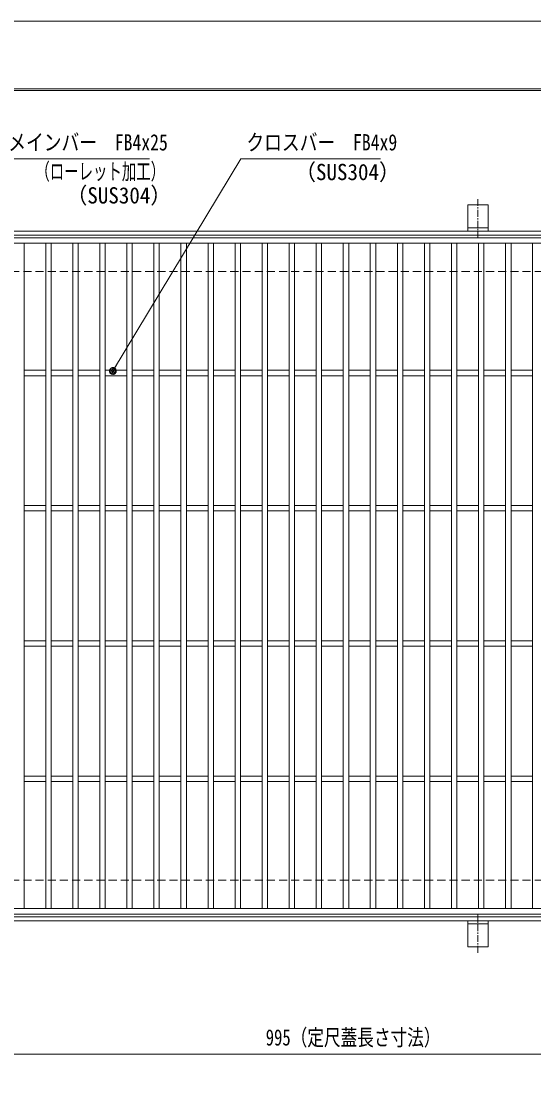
# Model space of a CAD drawing. Units: millimetres, scale not verified. Extents: x -1050 to 1050, y -742 to 742.
# Drawn here: x -533 to -154, y -46 to 742 of the extents above; entities that cross this region are included whole.
import ezdxf
from ezdxf.enums import TextEntityAlignment as Align

# ---------------------------------------------------------------- set-up
doc = ezdxf.new("R2010")
doc.units = ezdxf.units.MM
doc.header["$LTSCALE"] = 5
doc.linetypes.add('CHAIN1', pattern=[8, 5, -1, 1, -1])
doc.linetypes.add('DASHED1', pattern=[1.8, 1.2, -0.6])
for name, color, linetype, lineweight in [('0-0_7-図\u3000枠', 4, 'Continuous', 9), ('0-1_寸法注釈', 2, 'Continuous', 9), ('0-2_蓋', 5, 'Continuous', 9), ('0-3_0', 2, 'Continuous', 9), ('0-4_DEFPOINTS', 134, 'Continuous', 9), ('0-9_枠', 7, 'Continuous', 9), ('0-A_溝開口', 4, 'DASHED1', 9), ('0-B_アンカー', 7, 'Continuous', 9)]:
    doc.layers.add(name, color=color, linetype=linetype, lineweight=lineweight)
doc.styles.add('ＭＳ ゴシック', font='')
doc.styles.get('ＭＳ ゴシック').set_extended_font_data('MS Gothic')

# ---------------------------------------------------------------- blocks, each defined once
blk = doc.blocks.new('A$C5D7C781A')
at = {"layer": '0-B_アンカー'}
for p, q in [((0, 118.78), (0, 22.26)), ((0, 118.78), (75, 118.78)), ((75, 118.78), (75, 22.26)), ((75, 33.76), (0, 33.76)), ((0, 22.26), (75, 22.26))]:
    blk.add_line(p, q, dxfattribs=at)
at = {"layer": '0-B_アンカー', "color": 6, "linetype": 'CHAIN1'}
blk.add_line((37.5, 140.11), (37.5, 0), dxfattribs=at)
blk = doc.blocks.new('_Dot')
at = {"layer": '0-3_0'}
for p, q in [((-2.5, 0), (-5, 0)), ((2.445, 0.5), (-2.445, 0.5)), ((1.997, 1.5), (-1.997, 1.5)), ((2.289, -0.995), (-2.289, -0.995)), ((1.499, -1.995), (-1.499, -1.995))]:
    blk.add_line(p, q, dxfattribs=at)
for points in [[(2.5, 0), (2.48, 0.313), (2.421, 0.622), (2.324, 0.92), (2.191, 1.204), (2.023, 1.469), (1.822, 1.711), (1.594, 1.926), (1.34, 2.111), (1.064, 2.262), (0.773, 2.378), (0.468, 2.456), (0.157, 2.495), (-0.157, 2.495), (-0.468, 2.456), (-0.773, 2.378), (-1.064, 2.262), (-1.34, 2.111), (-1.594, 1.926), (-1.822, 1.711), (-2.023, 1.469), (-2.191, 1.204), (-2.324, 0.92), (-2.421, 0.622), (-2.48, 0.313), (-2.5, 0), (0, 0)], [(-2.5, 0), (-2.48, -0.313), (-2.421, -0.622), (-2.324, -0.92), (-2.191, -1.204), (-2.023, -1.469), (-1.822, -1.711), (-1.594, -1.926), (-1.34, -2.111), (-1.064, -2.262), (-0.773, -2.378), (-0.468, -2.456), (-0.157, -2.495), (0.157, -2.495), (0.468, -2.456), (0.773, -2.378), (1.064, -2.262), (1.34, -2.111), (1.594, -1.926), (1.822, -1.711), (2.023, -1.469), (2.191, -1.204), (2.324, -0.92), (2.421, -0.622), (2.48, -0.313), (2.5, 0), (0, 0)]]:
    blk.add_lwpolyline(points, close=True, dxfattribs=at)

msp = doc.modelspace()

# ---------------------------------------------------------------- linework, layer by layer
at = {"layer": '0-0_7-図\u3000枠'}
msp.add_line((-973.75, 691.25), (998.75, 691.25), dxfattribs=at)
msp.add_lwpolyline([(-975, 692.5), (1000, 692.5), (1000, -692.5)], dxfattribs=at)
at = {"layer": '0-1_寸法注釈'}
msp.add_line((-785.45, -21.047), (199.55, -21.047), dxfattribs=at)
for points in [[(-438.147, 640.749), (-547.371, 640.749), (-630.295, 543.985)], [(-267.513, 640.749), (-370.72, 640.749), (-464.747, 484.829)]]:
    msp.add_lwpolyline(points, dxfattribs=at)
at = {"layer": '0-2_蓋'}
for p, q in [((204.55, 582.475), (-790.45, 582.475)), ((204.55, 578.475), (-790.45, 578.475)), ((-530.95, 578.475), (-530.95, 86.475)), ((-514.95, 578.475), (-514.95, 86.475)), ((-510.95, 578.475), (-510.95, 86.475)), ((-494.95, 578.475), (-494.95, 86.475)), ((-490.95, 578.475), (-490.95, 86.475)), ((-474.95, 578.475), (-474.95, 86.475)), ((-470.95, 578.475), (-470.95, 86.475)), ((-454.95, 578.475), (-454.95, 86.475)), ((-450.95, 578.475), (-450.95, 86.475)), ((-434.95, 578.475), (-434.95, 86.475)), ((-430.95, 578.475), (-430.95, 86.475)), ((-414.95, 578.475), (-414.95, 86.475)), ((-410.95, 578.475), (-410.95, 86.475)), ((-394.95, 578.475), (-394.95, 86.475)), ((-390.95, 578.475), (-390.95, 86.475)), ((-374.95, 578.475), (-374.95, 86.475)), ((-370.95, 578.475), (-370.95, 86.475)), ((-354.95, 578.475), (-354.95, 86.475)), ((-350.95, 578.475), (-350.95, 86.475)), ((-334.95, 578.475), (-334.95, 86.475)), ((-330.95, 578.475), (-330.95, 86.475)), ((-314.95, 578.475), (-314.95, 86.475)), ((-310.95, 578.475), (-310.95, 86.475)), ((-294.95, 578.475), (-294.95, 86.475)), ((-290.95, 578.475), (-290.95, 86.475)), ((-274.95, 578.475), (-274.95, 86.475)), ((-270.95, 578.475), (-270.95, 86.475)), ((-254.95, 578.475), (-254.95, 86.475)), ((-250.95, 578.475), (-250.95, 86.475)), ((-234.95, 578.475), (-234.95, 86.475)), ((-230.95, 578.475), (-230.95, 86.475)), ((-214.95, 578.475), (-214.95, 86.475)), ((-210.95, 578.475), (-210.95, 86.475)), ((-194.95, 578.475), (-194.95, 86.475)), ((-190.95, 578.475), (-190.95, 86.475)), ((-174.95, 578.475), (-174.95, 86.475)), ((-170.95, 578.475), (-170.95, 86.475)), ((-154.95, 578.475), (-154.95, 86.475)), ((-514.95, 484.475), (-530.95, 484.475)), ((-494.95, 484.475), (-510.95, 484.475)), ((-474.95, 484.475), (-490.95, 484.475)), ((-454.95, 484.475), (-470.95, 484.475)), ((-434.95, 484.475), (-450.95, 484.475)), ((-414.95, 484.475), (-430.95, 484.475)), ((-394.95, 484.475), (-410.95, 484.475)), ((-374.95, 484.475), (-390.95, 484.475)), ((-354.95, 484.475), (-370.95, 484.475)), ((-334.95, 484.475), (-350.95, 484.475)), ((-314.95, 484.475), (-330.95, 484.475)), ((-294.95, 484.475), (-310.95, 484.475)), ((-274.95, 484.475), (-290.95, 484.475)), ((-254.95, 484.475), (-270.95, 484.475)), ((-234.95, 484.475), (-250.95, 484.475)), ((-214.95, 484.475), (-230.95, 484.475)), ((-194.95, 484.475), (-210.95, 484.475)), ((-174.95, 484.475), (-190.95, 484.475)), ((-154.95, 484.475), (-170.95, 484.475)), ((-514.95, 480.475), (-530.95, 480.475)), ((-494.95, 480.475), (-510.95, 480.475)), ((-474.95, 480.475), (-490.95, 480.475)), ((-454.95, 480.475), (-470.95, 480.475)), ((-434.95, 480.475), (-450.95, 480.475)), ((-414.95, 480.475), (-430.95, 480.475)), ((-394.95, 480.475), (-410.95, 480.475)), ((-374.95, 480.475), (-390.95, 480.475)), ((-354.95, 480.475), (-370.95, 480.475)), ((-334.95, 480.475), (-350.95, 480.475)), ((-314.95, 480.475), (-330.95, 480.475)), ((-294.95, 480.475), (-310.95, 480.475)), ((-274.95, 480.475), (-290.95, 480.475)), ((-254.95, 480.475), (-270.95, 480.475)), ((-234.95, 480.475), (-250.95, 480.475)), ((-214.95, 480.475), (-230.95, 480.475)), ((-194.95, 480.475), (-210.95, 480.475)), ((-174.95, 480.475), (-190.95, 480.475)), ((-154.95, 480.475), (-170.95, 480.475)), ((-514.95, 384.475), (-530.95, 384.475)), ((-514.95, 380.475), (-530.95, 380.475)), ((-494.95, 384.475), (-510.95, 384.475)), ((-494.95, 380.475), (-510.95, 380.475)), ((-474.95, 384.475), (-490.95, 384.475)), ((-474.95, 380.475), (-490.95, 380.475)), ((-454.95, 384.475), (-470.95, 384.475)), ((-454.95, 380.475), (-470.95, 380.475)), ((-434.95, 384.475), (-450.95, 384.475)), ((-434.95, 380.475), (-450.95, 380.475)), ((-414.95, 384.475), (-430.95, 384.475)), ((-414.95, 380.475), (-430.95, 380.475)), ((-394.95, 384.475), (-410.95, 384.475)), ((-394.95, 380.475), (-410.95, 380.475)), ((-374.95, 384.475), (-390.95, 384.475)), ((-374.95, 380.475), (-390.95, 380.475)), ((-354.95, 384.475), (-370.95, 384.475)), ((-354.95, 380.475), (-370.95, 380.475)), ((-334.95, 384.475), (-350.95, 384.475)), ((-334.95, 380.475), (-350.95, 380.475)), ((-314.95, 384.475), (-330.95, 384.475)), ((-314.95, 380.475), (-330.95, 380.475)), ((-294.95, 384.475), (-310.95, 384.475)), ((-294.95, 380.475), (-310.95, 380.475)), ((-274.95, 384.475), (-290.95, 384.475)), ((-274.95, 380.475), (-290.95, 380.475)), ((-254.95, 384.475), (-270.95, 384.475)), ((-254.95, 380.475), (-270.95, 380.475)), ((-234.95, 384.475), (-250.95, 384.475)), ((-234.95, 380.475), (-250.95, 380.475)), ((-214.95, 384.475), (-230.95, 384.475)), ((-214.95, 380.475), (-230.95, 380.475)), ((-194.95, 384.475), (-210.95, 384.475)), ((-194.95, 380.475), (-210.95, 380.475)), ((-174.95, 384.475), (-190.95, 384.475)), ((-174.95, 380.475), (-190.95, 380.475)), ((-154.95, 384.475), (-170.95, 384.475)), ((-154.95, 380.475), (-170.95, 380.475)), ((-514.95, 284.475), (-530.95, 284.475)), ((-494.95, 284.475), (-510.95, 284.475)), ((-474.95, 284.475), (-490.95, 284.475)), ((-454.95, 284.475), (-470.95, 284.475)), ((-434.95, 284.475), (-450.95, 284.475)), ((-414.95, 284.475), (-430.95, 284.475)), ((-394.95, 284.475), (-410.95, 284.475)), ((-374.95, 284.475), (-390.95, 284.475)), ((-354.95, 284.475), (-370.95, 284.475)), ((-334.95, 284.475), (-350.95, 284.475)), ((-314.95, 284.475), (-330.95, 284.475)), ((-294.95, 284.475), (-310.95, 284.475)), ((-274.95, 284.475), (-290.95, 284.475)), ((-254.95, 284.475), (-270.95, 284.475)), ((-234.95, 284.475), (-250.95, 284.475)), ((-214.95, 284.475), (-230.95, 284.475)), ((-194.95, 284.475), (-210.95, 284.475)), ((-174.95, 284.475), (-190.95, 284.475)), ((-154.95, 284.475), (-170.95, 284.475)), ((-514.95, 280.475), (-530.95, 280.475)), ((-494.95, 280.475), (-510.95, 280.475)), ((-474.95, 280.475), (-490.95, 280.475)), ((-454.95, 280.475), (-470.95, 280.475)), ((-434.95, 280.475), (-450.95, 280.475)), ((-414.95, 280.475), (-430.95, 280.475)), ((-394.95, 280.475), (-410.95, 280.475)), ((-374.95, 280.475), (-390.95, 280.475)), ((-354.95, 280.475), (-370.95, 280.475)), ((-334.95, 280.475), (-350.95, 280.475)), ((-314.95, 280.475), (-330.95, 280.475)), ((-294.95, 280.475), (-310.95, 280.475)), ((-274.95, 280.475), (-290.95, 280.475)), ((-254.95, 280.475), (-270.95, 280.475)), ((-234.95, 280.475), (-250.95, 280.475)), ((-214.95, 280.475), (-230.95, 280.475)), ((-194.95, 280.475), (-210.95, 280.475)), ((-174.95, 280.475), (-190.95, 280.475)), ((-154.95, 280.475), (-170.95, 280.475)), ((-514.95, 184.475), (-530.95, 184.475)), ((-494.95, 184.475), (-510.95, 184.475)), ((-474.95, 184.475), (-490.95, 184.475)), ((-454.95, 184.475), (-470.95, 184.475)), ((-434.95, 184.475), (-450.95, 184.475)), ((-414.95, 184.475), (-430.95, 184.475)), ((-394.95, 184.475), (-410.95, 184.475)), ((-374.95, 184.475), (-390.95, 184.475)), ((-354.95, 184.475), (-370.95, 184.475)), ((-334.95, 184.475), (-350.95, 184.475)), ((-314.95, 184.475), (-330.95, 184.475)), ((-294.95, 184.475), (-310.95, 184.475)), ((-274.95, 184.475), (-290.95, 184.475)), ((-254.95, 184.475), (-270.95, 184.475)), ((-234.95, 184.475), (-250.95, 184.475)), ((-214.95, 184.475), (-230.95, 184.475)), ((-194.95, 184.475), (-210.95, 184.475)), ((-174.95, 184.475), (-190.95, 184.475)), ((-154.95, 184.475), (-170.95, 184.475)), ((-514.95, 180.475), (-530.95, 180.475)), ((-494.95, 180.475), (-510.95, 180.475)), ((-474.95, 180.475), (-490.95, 180.475)), ((-454.95, 180.475), (-470.95, 180.475)), ((-434.95, 180.475), (-450.95, 180.475)), ((-414.95, 180.475), (-430.95, 180.475)), ((-394.95, 180.475), (-410.95, 180.475)), ((-374.95, 180.475), (-390.95, 180.475)), ((-354.95, 180.475), (-370.95, 180.475)), ((-334.95, 180.475), (-350.95, 180.475)), ((-314.95, 180.475), (-330.95, 180.475)), ((-294.95, 180.475), (-310.95, 180.475)), ((-274.95, 180.475), (-290.95, 180.475)), ((-254.95, 180.475), (-270.95, 180.475)), ((-234.95, 180.475), (-250.95, 180.475)), ((-214.95, 180.475), (-230.95, 180.475)), ((-194.95, 180.475), (-210.95, 180.475)), ((-174.95, 180.475), (-190.95, 180.475)), ((-154.95, 180.475), (-170.95, 180.475)), ((-790.45, 86.475), (204.55, 86.475)), ((-790.45, 82.475), (204.55, 82.475))]:
    msp.add_line(p, q, dxfattribs=at)
at = {"layer": '0-4_DEFPOINTS'}
msp.add_lwpolyline([(-1050, -742.5), (-1050, 742.5), (1050, 742.5), (1050, -742.5)], close=True, dxfattribs=at)
at = {"layer": '0-9_枠'}
for p, q in [((-795.45, 587.475), (409.55, 587.475)), ((-792.45, 584.475), (407.714, 584.475)), ((-792.45, 80.475), (411.386, 80.475)), ((-795.45, 77.475), (409.55, 77.475))]:
    msp.add_line(p, q, dxfattribs=at)
at = {"layer": '0-A_溝開口'}
for p, q in [((-765.45, 557.475), (204.55, 557.475)), ((-765.45, 107.475), (204.55, 107.475))]:
    msp.add_line(p, q, dxfattribs=at)

# ---------------------------------------------------------------- block references
at = {"layer": '0-1_寸法注釈', "rotation": 238.63944}
msp.add_blockref('_Dot', (-465.268, 483.975), dxfattribs=at)
at = {"layer": '0-B_アンカー', "xscale": 0.2, "yscale": 0.2}
msp.add_blockref('A$C5D7C781A', (-202.95, 583.023), dxfattribs=at)
at = {"layer": '0-B_アンカー', "xscale": -0.2, "yscale": 0.2, "rotation": 180}
msp.add_blockref('A$C5D7C781A', (-202.95, 81.927), dxfattribs=at)

# ---------------------------------------------------------------- texts
at = {"layer": '0-1_寸法注釈', "color": 7, "style": 'ＭＳ ゴシック'}
for s, height, width, p in [('メインバー\u3000FB4x25', 12.02, 0.8, (-542.594, 643.436)), ('クロスバー\u3000FB4x9', 12.03, 0.8, (-366.554, 643.436)), ('（ローレット加工）', 12.02, 0.65, (-522.589, 621.881)), ('（SUS304）', 12.02, 0.95, (-330.723, 621.485)), ('（SUS304）', 12.02, 0.95, (-499.742, 604.216)), ('995（定尺蓋長さ寸法）', 12.03, 0.75, (-352.249, -18.36))]:
    msp.add_text(s, height=height, dxfattribs=dict(at, width=width)).set_placement(p, align=Align.BOTTOM_LEFT)

doc.saveas('drawing.dxf')
